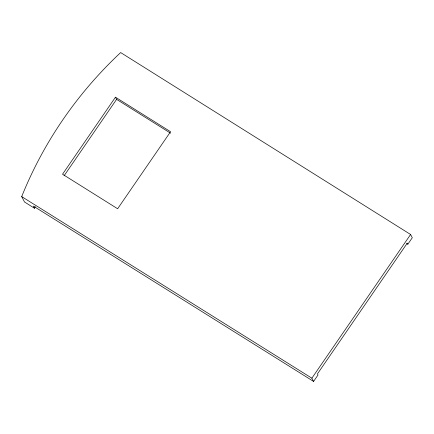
<?xml version="1.0" encoding="UTF-8"?>
<svg xmlns="http://www.w3.org/2000/svg" width="434" height="434" viewBox="0 0 434 434"><rect width="100%" height="100%" fill="white"/><g stroke="black" fill="none" stroke-linecap="round" stroke-linejoin="round"><path stroke-width="0.65" d="M406.707 243.485L407.851 244.206L412.3 237.734L410.597 234.49L120.657 52.568A397.105 377.884 -27.7 0 0 21.7 196.607L24.537 202.005L34.536 208.277L35.176 206.6M115.46 97.194L62.545 174.224L117.636 208.754L170.557 131.724L115.46 97.194L116.6 99.353L170.546 133.167M64.064 175.824L116.6 99.353M407.851 244.206L407.287 243.127L317.455 373.88L318.024 374.96L313.576 381.432L311.872 378.193L410.597 234.49M21.7 196.607L311.872 378.193M313.576 381.432L33.407 206.107L34.536 208.277"/></g></svg>
